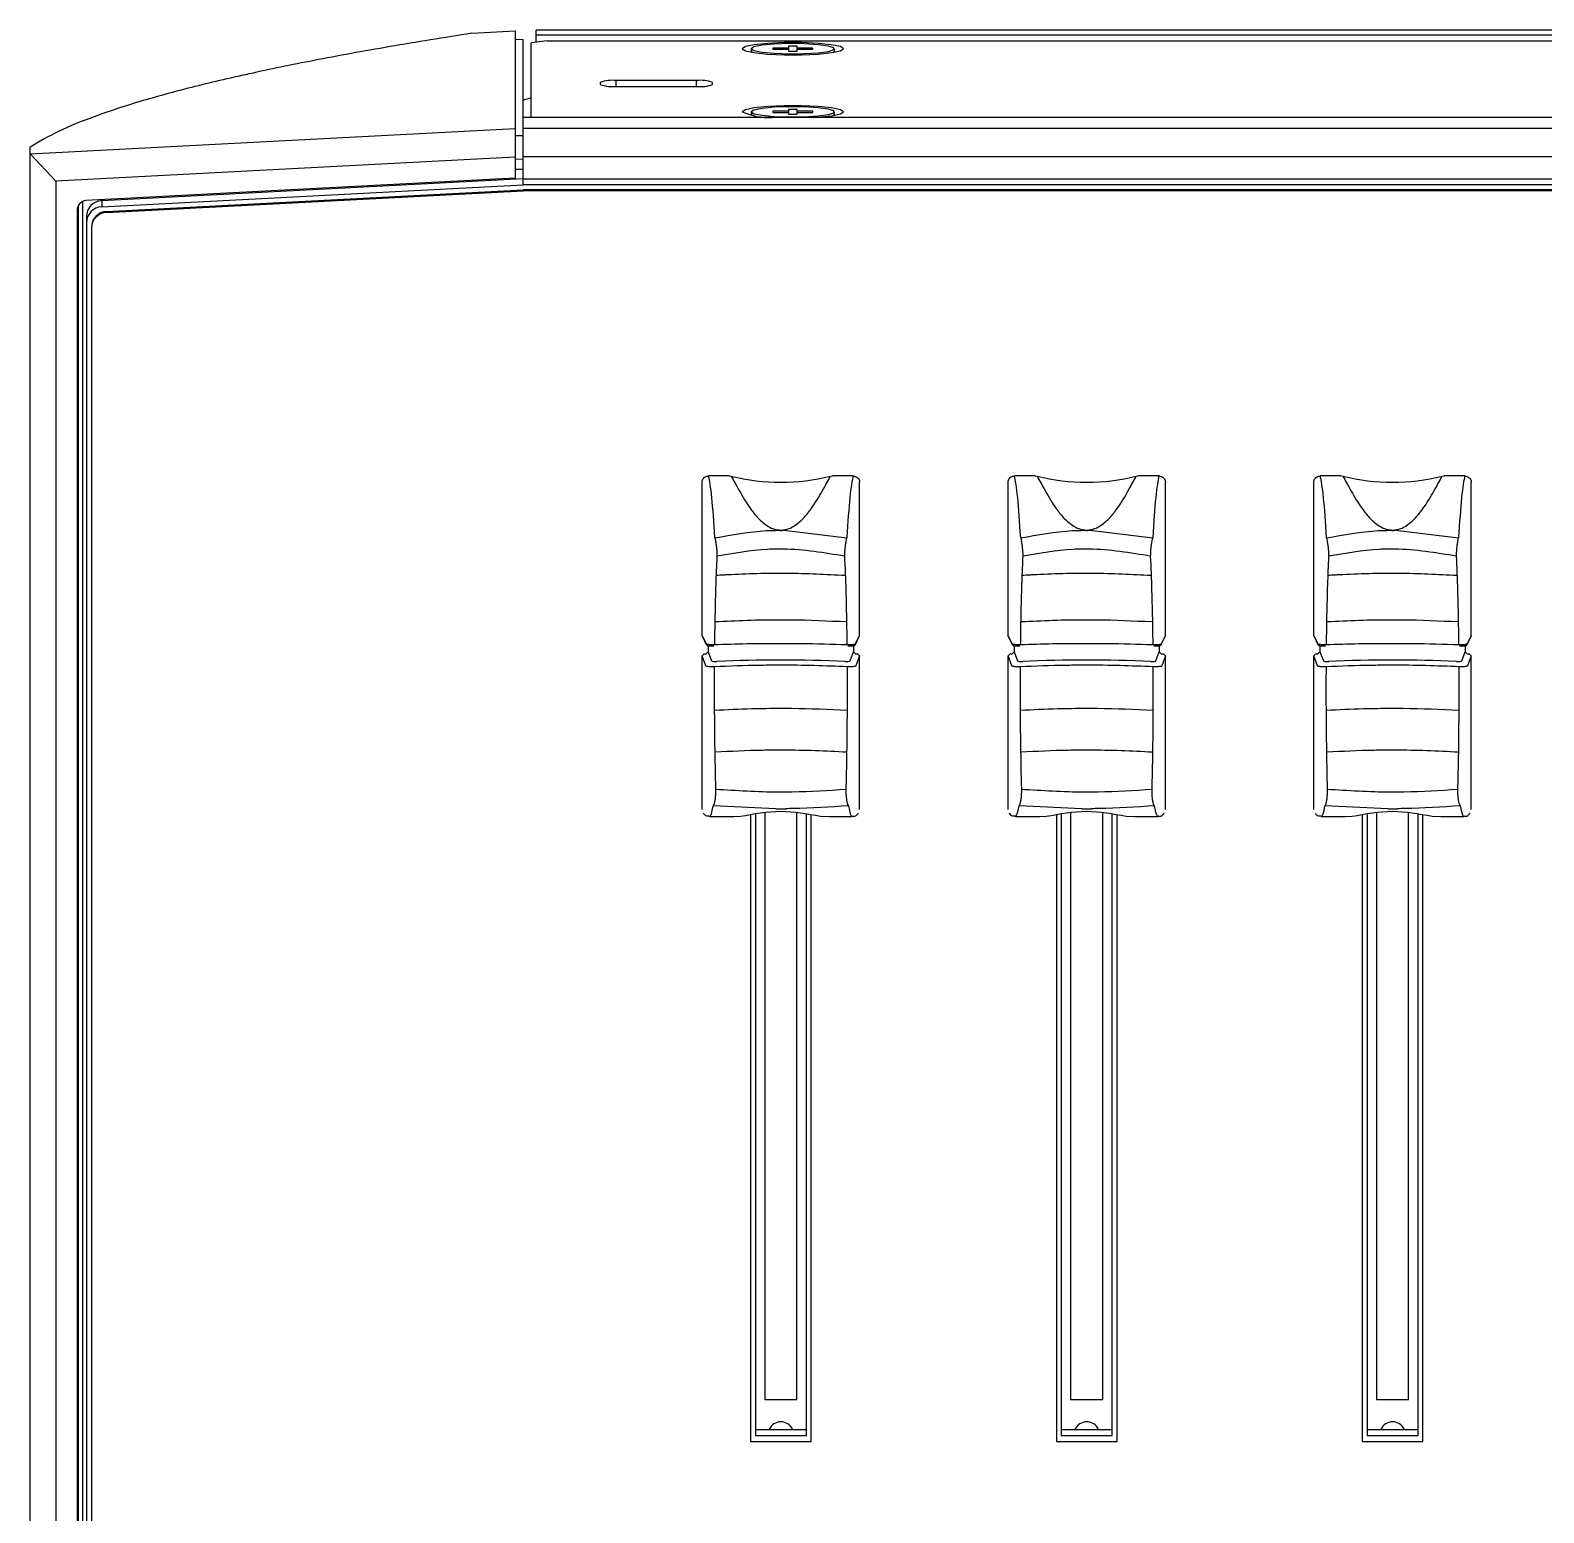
# Model space of a CAD drawing. Header units: inches. Extents: x 1.2 to 43.4, y 1.7 to 28.6.
# Drawn here: x 25.085 to 28.796, y 16.569 to 20.202 of the extents above; entities that cross this region are included whole.
import ezdxf

# ---------------------------------------------------------------- set-up
doc = ezdxf.new("R2010")
doc.units = ezdxf.units.IN
doc.header["$MEASUREMENT"] = 0
doc.layers.add('OBJECT', color=7, linetype='Continuous')

msp = doc.modelspace()

# ---------------------------------------------------------------- linework, layer by layer
for p, q in [((26.1679, 20.1949), (26.2741, 20.2011)), ((26.2741, 20.2011), (26.2741, 19.8377)), ((31.4182, 20.2024), (26.3253, 20.2024)), ((26.3253, 20.173), (26.3253, 20.2024)), ((31.4384, 20.1902), (26.3253, 20.1902)), ((26.2741, 20.1804), (26.2938, 20.1801)), ((26.2938, 19.8235), (26.2938, 20.1801)), ((26.3528, 20.1764), (26.3135, 20.1716)), ((26.3135, 19.9887), (26.3135, 20.1716)), ((26.3528, 20.1764), (31.4197, 20.1764)), ((26.8528, 20.1572), (26.8528, 20.1513)), ((26.906, 20.1585), (26.906, 20.1558)), ((26.9444, 20.1585), (26.906, 20.1585)), ((26.906, 20.1558), (26.9444, 20.1558)), ((26.9444, 20.1632), (26.9444, 20.1512)), ((26.966, 20.1632), (26.9444, 20.1632)), ((26.966, 20.1512), (26.966, 20.1632)), ((27.0044, 20.1585), (26.966, 20.1585)), ((26.966, 20.1558), (27.0044, 20.1558)), ((27.0044, 20.1558), (27.0044, 20.1585)), ((27.0576, 20.1513), (27.0576, 20.1572)), ((26.8528, 20.1513), (26.8564, 20.148)), ((26.8536, 20.1498), (26.8552, 20.1482)), ((26.9444, 20.1512), (26.966, 20.1512)), ((27.0552, 20.1482), (27.0568, 20.1498)), ((26.719, 20.0792), (26.5221, 20.0792)), ((26.5221, 20.0648), (26.5221, 20.0792)), ((26.719, 20.0648), (26.719, 20.0792)), ((26.4827, 20.0744), (26.4827, 20.0696)), ((26.5221, 20.0648), (26.719, 20.0648)), ((26.7583, 20.0696), (26.7583, 20.0744)), ((26.906, 20.0038), (26.906, 20.0011)), ((26.9444, 20.0038), (26.906, 20.0038)), ((26.9444, 20.0084), (26.9444, 19.9964)), ((26.966, 20.0084), (26.9444, 20.0084)), ((26.966, 19.9964), (26.966, 20.0084)), ((27.0044, 20.0038), (26.966, 20.0038)), ((27.0044, 20.0011), (27.0044, 20.0038)), ((42.1835, 19.9887), (26.2938, 19.9887)), ((26.8528, 20.0024), (26.8528, 19.9966)), ((26.8528, 19.9966), (26.8564, 19.9933)), ((26.8536, 19.995), (26.8552, 19.9935)), ((26.906, 20.0011), (26.9444, 20.0011)), ((26.9444, 19.9964), (26.966, 19.9964)), ((26.966, 20.0011), (27.0044, 20.0011)), ((27.0552, 19.9935), (27.0568, 19.995)), ((27.0576, 19.9966), (27.0576, 20.0024)), ((25.0851, 19.8999), (26.2741, 19.9617)), ((26.2741, 19.9445), (26.2938, 19.9442)), ((26.2938, 19.9627), (42.1835, 19.9627)), ((25.0851, 9.8028), (25.0851, 19.9162)), ((25.0851, 19.8999), (25.1481, 19.8329)), ((42.1835, 19.8925), (26.2938, 19.8925)), ((26.2741, 19.8914), (25.1481, 19.8329)), ((26.2741, 19.8869), (26.2938, 19.8868)), ((26.2741, 19.8618), (26.2938, 19.8622)), ((25.1481, 19.8329), (25.1481, 9.7951)), ((26.2741, 19.8396), (25.2217, 19.7848)), ((25.2602, 19.7849), (26.2938, 19.8387)), ((25.2602, 19.7697), (26.2938, 19.8235)), ((42.1835, 19.8378), (26.2938, 19.8378)), ((42.1835, 19.8235), (26.2938, 19.8235)), ((25.2129, 19.7825), (25.2129, 9.8155)), ((25.2602, 19.7849), (25.2602, 19.7697)), ((25.2722, 19.7584), (26.2938, 19.8115)), ((25.2722, 19.756), (26.2938, 19.8091)), ((26.2938, 19.8091), (26.2938, 19.8115)), ((42.1835, 19.8115), (26.2938, 19.8115)), ((42.1835, 19.8091), (26.2938, 19.8091)), ((25.2012, 19.7687), (25.2003, 19.7624)), ((25.2003, 19.7624), (25.2003, 9.7951)), ((25.2031, 9.8144), (25.2031, 19.7731)), ((25.2229, 19.7459), (25.2229, 9.8003)), ((25.2722, 19.7584), (25.2722, 19.756)), ((25.2349, 19.7194), (25.2349, 9.7979)), ((26.7327, 18.7184), (26.7327, 19.0945)), ((26.7992, 19.11), (26.7483, 19.11)), ((26.7992, 19.11), (26.8041, 19.1094)), ((27.0472, 19.1094), (27.0521, 19.11)), ((27.1031, 19.11), (27.0521, 19.11)), ((27.1187, 18.7184), (27.1187, 19.0945)), ((27.4827, 18.7184), (27.4827, 19.0945)), ((27.5492, 19.11), (27.4983, 19.11)), ((27.5492, 19.11), (27.5541, 19.1094)), ((27.7972, 19.1094), (27.8021, 19.11)), ((27.8531, 19.11), (27.8021, 19.11)), ((27.8687, 18.7184), (27.8687, 19.0945)), ((28.2327, 18.7184), (28.2327, 19.0945)), ((28.2992, 19.11), (28.2483, 19.11)), ((28.2992, 19.11), (28.3041, 19.1094)), ((28.5472, 19.1094), (28.5521, 19.11)), ((28.6031, 19.11), (28.5521, 19.11)), ((28.6187, 18.7184), (28.6187, 19.0945)), ((26.933, 18.9768), (27.0876, 18.9581)), ((27.683, 18.9768), (27.8376, 18.9581)), ((28.433, 18.9768), (28.5876, 18.9581)), ((26.7327, 18.7184), (26.7422, 18.6993)), ((26.7332, 18.7162), (26.7327, 18.7184)), ((26.7332, 18.7162), (26.7427, 18.6971)), ((27.1086, 18.6971), (27.1181, 18.7162)), ((27.1091, 18.6993), (27.1187, 18.7184)), ((27.1187, 18.7184), (27.1181, 18.7162)), ((27.4827, 18.7184), (27.4922, 18.6993)), ((27.4832, 18.7162), (27.4827, 18.7184)), ((27.4832, 18.7162), (27.4927, 18.6971)), ((27.8586, 18.6971), (27.8681, 18.7162)), ((27.8591, 18.6993), (27.8687, 18.7184)), ((27.8687, 18.7184), (27.8681, 18.7162)), ((28.2327, 18.7184), (28.2422, 18.6993)), ((28.2332, 18.7162), (28.2327, 18.7184)), ((28.2332, 18.7162), (28.2427, 18.6971)), ((28.6086, 18.6971), (28.6181, 18.7162)), ((28.6091, 18.6993), (28.6187, 18.7184)), ((28.6187, 18.7184), (28.6181, 18.7162)), ((26.7327, 18.6688), (26.7377, 18.6737)), ((26.7327, 18.2927), (26.7327, 18.6688)), ((26.7418, 18.6446), (26.7327, 18.6688)), ((26.7377, 18.6737), (26.7427, 18.6737)), ((26.7427, 18.6737), (26.7477, 18.6787)), ((26.7477, 18.6939), (26.7477, 18.6787)), ((26.7477, 18.6787), (26.756, 18.6567)), ((27.0953, 18.6567), (27.1036, 18.6787)), ((27.1036, 18.694), (27.1036, 18.6787)), ((27.1036, 18.6787), (27.1086, 18.6737)), ((27.1086, 18.6737), (27.1137, 18.6737)), ((27.1187, 18.6688), (27.1095, 18.6446)), ((27.1137, 18.6737), (27.1187, 18.6688)), ((27.1187, 18.2927), (27.1187, 18.6688)), ((27.4827, 18.6688), (27.4877, 18.6737)), ((27.4827, 18.2927), (27.4827, 18.6688)), ((27.4918, 18.6446), (27.4827, 18.6688)), ((27.4877, 18.6737), (27.4927, 18.6737)), ((27.4927, 18.6737), (27.4977, 18.6787)), ((27.4977, 18.6939), (27.4977, 18.6787)), ((27.4977, 18.6787), (27.506, 18.6567)), ((27.8453, 18.6567), (27.8536, 18.6787)), ((27.8536, 18.694), (27.8536, 18.6787)), ((27.8536, 18.6787), (27.8586, 18.6737)), ((27.8586, 18.6737), (27.8637, 18.6737)), ((27.8687, 18.6688), (27.8595, 18.6446)), ((27.8637, 18.6737), (27.8687, 18.6688)), ((27.8687, 18.2927), (27.8687, 18.6688)), ((28.2327, 18.6688), (28.2377, 18.6737)), ((28.2327, 18.2927), (28.2327, 18.6688)), ((28.2418, 18.6446), (28.2327, 18.6688)), ((28.2377, 18.6737), (28.2427, 18.6737)), ((28.2427, 18.6737), (28.2477, 18.6787)), ((28.2477, 18.6939), (28.2477, 18.6787)), ((28.2477, 18.6787), (28.256, 18.6567)), ((28.5953, 18.6567), (28.6036, 18.6787)), ((28.6036, 18.694), (28.6036, 18.6787)), ((28.6036, 18.6787), (28.6086, 18.6737)), ((28.6086, 18.6737), (28.6137, 18.6737)), ((28.6187, 18.6688), (28.6095, 18.6446)), ((28.6137, 18.6737), (28.6187, 18.6688)), ((28.6187, 18.2927), (28.6187, 18.6688)), ((26.9137, 18.2945), (26.76, 18.3015)), ((27.6637, 18.2945), (27.51, 18.3015)), ((28.4137, 18.2945), (28.26, 18.3015)), ((26.7507, 18.2756), (26.8103, 18.2756)), ((26.8512, 18.2789), (26.8512, 16.7435)), ((26.8632, 18.2804), (26.8632, 16.7579)), ((26.8863, 18.2833), (26.8863, 16.8463)), ((26.965, 16.8463), (26.965, 18.2833)), ((26.9882, 16.7579), (26.9882, 18.2804)), ((27.0002, 16.7435), (27.0002, 18.2789)), ((27.0438, 18.2756), (27.1006, 18.2756)), ((27.5007, 18.2756), (27.5603, 18.2756)), ((27.6012, 18.2789), (27.6012, 16.7435)), ((27.6132, 18.2804), (27.6132, 16.7579)), ((27.6363, 18.2833), (27.6363, 16.8463)), ((27.715, 16.8463), (27.715, 18.2833)), ((27.7382, 16.7579), (27.7382, 18.2804)), ((27.7502, 16.7435), (27.7502, 18.2789)), ((27.7938, 18.2756), (27.8506, 18.2756)), ((28.2507, 18.2756), (28.3103, 18.2756)), ((28.3512, 18.2789), (28.3512, 16.7435)), ((28.3632, 18.2804), (28.3632, 16.7579)), ((28.3863, 18.2833), (28.3863, 16.8463)), ((28.465, 16.8463), (28.465, 18.2833)), ((28.4882, 16.7579), (28.4882, 18.2804)), ((28.5002, 16.7435), (28.5002, 18.2789)), ((28.5438, 18.2756), (28.6006, 18.2756)), ((26.8863, 16.8463), (26.965, 16.8463)), ((27.6363, 16.8463), (27.715, 16.8463)), ((28.3863, 16.8463), (28.465, 16.8463)), ((26.8512, 16.7435), (27.0002, 16.7435)), ((26.8632, 16.7731), (26.9882, 16.7731)), ((26.8632, 16.7579), (26.9882, 16.7579)), ((27.6012, 16.7435), (27.7502, 16.7435)), ((27.6132, 16.7731), (27.7382, 16.7731)), ((27.6132, 16.7579), (27.7382, 16.7579)), ((28.3512, 16.7435), (28.5002, 16.7435)), ((28.3632, 16.7731), (28.4882, 16.7731)), ((28.3632, 16.7579), (28.4882, 16.7579))]:
    msp.add_line(p, q)
at = {"flags": 128}
for points in [[(26.8312, 20.1572), (26.8387, 20.152), (26.8602, 20.1475), (26.8932, 20.1441), (26.9337, 20.1423), (26.9767, 20.1423), (27.0172, 20.1441), (27.0502, 20.1475), (27.0717, 20.152), (27.0792, 20.1572), (27.0717, 20.1623), (27.0502, 20.1669), (27.0172, 20.1703), (26.9767, 20.1721), (26.9337, 20.1721), (26.8932, 20.1703), (26.8602, 20.1669), (26.8387, 20.1623), (26.8312, 20.1572)], [(26.8528, 20.1572), (26.8597, 20.1527), (26.8795, 20.1488), (26.9096, 20.146), (26.9457, 20.1447), (26.9832, 20.1452), (27.0169, 20.1472), (27.0422, 20.1506), (27.0558, 20.1549), (27.0558, 20.1595), (27.0422, 20.1637), (27.0169, 20.1671), (26.9832, 20.1692), (26.9457, 20.1696), (26.9096, 20.1683), (26.8795, 20.1656), (26.8597, 20.1617), (26.8528, 20.1572)], [(27.054, 20.148), (27.0558, 20.149), (27.0576, 20.1513)], [(27.0062, 19.9887), (27.0172, 19.9893), (27.0502, 19.9927), (27.0717, 19.9973), (27.0792, 20.0024), (27.0717, 20.0076), (27.0502, 20.0121), (27.0172, 20.0155), (26.9767, 20.0173), (26.9337, 20.0173), (26.8932, 20.0155), (26.8602, 20.0121), (26.8387, 20.0076), (26.8312, 20.0024)], [(26.8528, 20.0024), (26.8597, 19.9979), (26.8795, 19.994), (26.9096, 19.9913), (26.9457, 19.99), (26.9832, 19.9904), (27.0169, 19.9925), (27.0422, 19.9959), (27.0558, 20.0001), (27.0558, 20.0047), (27.0422, 20.009), (27.0169, 20.0124), (26.9832, 20.0144), (26.9457, 20.0149), (26.9096, 20.0136), (26.8795, 20.0108), (26.8597, 20.0069), (26.8528, 20.0024)], [(27.054, 19.9933), (27.0558, 19.9943), (27.0576, 19.9966)]]:
    msp.add_lwpolyline(points, dxfattribs=at)
for centre, radius, start, end in [((26.5124, 19.9949), 0.0849, 83.4401, 110.4557), ((26.7287, 19.9949), 0.0849, 69.545, 96.5592), ((26.5124, 20.1492), 0.0849, 249.5443, 276.5599), ((26.7287, 20.1492), 0.0849, 263.4408, 290.455), ((26.3245, 19.9572), 0.0795, 98.0006, 112.7531), ((26.8976, 20.154), 0.1655, 246.3397, 272.2868), ((25.2228, 19.7623), 0.0225, 92.7699, 179.8004), ((25.2621, 19.7458), 0.0392, 92.7738, 179.7983), ((25.2621, 19.7305), 0.0392, 92.7703, 179.8001), ((25.2741, 19.7192), 0.0392, 92.772, 179.8), ((25.2741, 19.7168), 0.0392, 92.7738, 179.7983), ((26.9257, 19.5981), 0.5036, 256.0343, 283.9657), ((27.6757, 19.5981), 0.5036, 256.0343, 283.9657), ((28.4257, 19.5981), 0.5036, 256.0343, 283.9657), ((26.9694, 18.9627), 0.053, 163.4721, 164.5832), ((26.8819, 18.9627), 0.053, 15.4168, 16.5279), ((27.7194, 18.9627), 0.053, 163.4721, 164.5832), ((27.6319, 18.9627), 0.053, 15.4168, 16.5279), ((28.4694, 18.9627), 0.053, 163.4721, 164.5832), ((28.3819, 18.9627), 0.053, 15.4168, 16.5279), ((26.7472, 18.6993), 0.00494, 180.0311, 206.2194), ((27.1041, 18.6993), 0.00496, 333.7423, 359.9138), ((27.4972, 18.6993), 0.00494, 180.0311, 206.2194), ((27.8541, 18.6993), 0.00496, 333.7423, 359.9138), ((28.2472, 18.6993), 0.00494, 180.0311, 206.2194), ((28.6041, 18.6993), 0.00496, 333.7423, 359.9138), ((26.9257, 16.76), 0.0316, 24.5217, 155.4783), ((27.6757, 16.76), 0.0316, 24.5217, 155.4783), ((28.4257, 16.76), 0.0316, 24.5217, 155.4783)]:
    msp.add_arc(centre, radius, start, end)
for centre, major_axis, ratio, start_param, end_param in [((26.7468, 18.5841), (-0.0033, 0.534), 0.050493, 5.488096, 6.108339), ((27.1045, 18.5841), (0.0033, 0.534), 0.050493, 0.174847, 0.795089), ((27.4968, 18.5841), (-0.0033, 0.534), 0.050493, 5.488096, 6.108339), ((27.8545, 18.5841), (0.0033, 0.534), 0.050493, 0.174847, 0.795089), ((28.2468, 18.5841), (-0.0033, 0.534), 0.050493, 5.488096, 6.108339), ((28.6045, 18.5841), (0.0033, 0.534), 0.050493, 0.174847, 0.795089), ((26.766, 18.6567), (0.01, 0), 0.147857, 3.193953, 5.021477), ((26.9257, 18.5871), (0.515, 0), 0.139026, 1.261708, 1.879885), ((27.0854, 18.6567), (0.01, 0), 0.147857, 4.403301, 6.230825), ((27.516, 18.6567), (0.01, 0), 0.147857, 3.193953, 5.021477), ((27.6757, 18.5871), (0.515, 0), 0.139026, 1.261708, 1.879885), ((27.8354, 18.6567), (0.01, 0), 0.147857, 4.403301, 6.230825), ((28.266, 18.6567), (0.01, 0), 0.147857, 3.193953, 5.021477), ((28.4257, 18.5871), (0.515, 0), 0.139026, 1.261708, 1.879885), ((28.5854, 18.6567), (0.01, 0), 0.147857, 4.403301, 6.230825), ((26.7464, 18.954), (-0.0042, 0.6784), 0.050817, 3.141275, 3.418792), ((27.1049, 18.954), (0.0042, 0.6784), 0.050817, 2.864394, 3.141911), ((27.4964, 18.954), (-0.0042, 0.6784), 0.050817, 3.141275, 3.418792), ((27.8549, 18.954), (0.0042, 0.6784), 0.050817, 2.864394, 3.141911), ((28.2464, 18.954), (-0.0042, 0.6784), 0.050817, 3.141275, 3.418792), ((28.6049, 18.954), (0.0042, 0.6784), 0.050817, 2.864394, 3.141911)]:
    msp.add_ellipse(centre, major_axis=major_axis, ratio=ratio, start_param=start_param, end_param=end_param)
for points, knots in [([(26.1679, 20.1949), (26.1, 20.1841), (25.9637, 20.1624), (25.7818, 20.1291), (25.6192, 20.0957), (25.4761, 20.0621), (25.3508, 20.0277), (25.2412, 19.9916), (25.1493, 19.9543), (25.1066, 19.9289), (25.0851, 19.9162)], [0, 0, 0, 0, 0.125281, 0.251368, 0.369432, 0.48749, 0.609014, 0.730544, 0.864741, 1, 1, 1, 1]), ([(26.7327, 19.0945), (26.7328, 19.0962), (26.7332, 19.0997), (26.7359, 19.1043), (26.7398, 19.1078), (26.7442, 19.1097), (26.7471, 19.1099), (26.7483, 19.11)], [0, 0, 0, 0, 0.214856, 0.429664, 0.644194, 0.85861, 1, 1, 1, 1]), ([(26.8041, 19.1094), (26.8097, 19.0991), (26.8196, 19.0809), (26.8442, 19.0375), (26.8696, 19.006), (26.8887, 18.9888), (26.9071, 18.9799), (26.9157, 18.9783), (26.9186, 18.9778)], [0, 0, 0, 0, 0.385236, 0.682535, 0.801561, 0.919708, 0.973705, 1, 1, 1, 1]), ([(26.9327, 18.9778), (26.9356, 18.9783), (26.9442, 18.9799), (26.9626, 18.9888), (26.9817, 19.006), (27.0071, 19.0375), (27.0317, 19.0809), (27.0416, 19.0991), (27.0472, 19.1094)], [0, 0, 0, 0, 0.026295, 0.080292, 0.198439, 0.317465, 0.614764, 1, 1, 1, 1]), ([(27.1031, 19.11), (27.1048, 19.1098), (27.1083, 19.1094), (27.113, 19.1068), (27.1165, 19.1028), (27.1184, 19.0985), (27.1186, 19.0956), (27.1187, 19.0945)], [0, 0, 0, 0, 0.214811, 0.429658, 0.644213, 0.858624, 1, 1, 1, 1]), ([(27.4827, 19.0945), (27.4828, 19.0962), (27.4832, 19.0997), (27.4859, 19.1043), (27.4898, 19.1078), (27.4942, 19.1097), (27.4971, 19.1099), (27.4983, 19.11)], [0, 0, 0, 0, 0.214856, 0.429664, 0.644194, 0.85861, 1, 1, 1, 1]), ([(27.5541, 19.1094), (27.5597, 19.0991), (27.5696, 19.0809), (27.5942, 19.0375), (27.6196, 19.006), (27.6387, 18.9888), (27.6571, 18.9799), (27.6657, 18.9783), (27.6686, 18.9778)], [0, 0, 0, 0, 0.385236, 0.682535, 0.801561, 0.919708, 0.973705, 1, 1, 1, 1]), ([(27.6827, 18.9778), (27.6856, 18.9783), (27.6942, 18.9799), (27.7126, 18.9888), (27.7317, 19.006), (27.7571, 19.0375), (27.7817, 19.0809), (27.7916, 19.0991), (27.7972, 19.1094)], [0, 0, 0, 0, 0.026295, 0.080292, 0.198439, 0.317465, 0.614764, 1, 1, 1, 1]), ([(27.8531, 19.11), (27.8548, 19.1098), (27.8583, 19.1094), (27.863, 19.1068), (27.8665, 19.1028), (27.8684, 19.0985), (27.8686, 19.0956), (27.8687, 19.0945)], [0, 0, 0, 0, 0.214811, 0.429658, 0.644213, 0.858624, 1, 1, 1, 1]), ([(28.2327, 19.0945), (28.2328, 19.0962), (28.2332, 19.0997), (28.2359, 19.1043), (28.2398, 19.1078), (28.2442, 19.1097), (28.2471, 19.1099), (28.2483, 19.11)], [0, 0, 0, 0, 0.214856, 0.429664, 0.644194, 0.85861, 1, 1, 1, 1]), ([(28.3041, 19.1094), (28.3097, 19.0991), (28.3196, 19.0809), (28.3442, 19.0375), (28.3696, 19.006), (28.3887, 18.9888), (28.4071, 18.9799), (28.4157, 18.9783), (28.4186, 18.9778)], [0, 0, 0, 0, 0.385236, 0.682535, 0.801561, 0.919708, 0.973705, 1, 1, 1, 1]), ([(28.4327, 18.9778), (28.4356, 18.9783), (28.4442, 18.9799), (28.4626, 18.9888), (28.4817, 19.006), (28.5071, 19.0375), (28.5317, 19.0809), (28.5416, 19.0991), (28.5472, 19.1094)], [0, 0, 0, 0, 0.026295, 0.080292, 0.198439, 0.317465, 0.614764, 1, 1, 1, 1]), ([(28.6031, 19.11), (28.6048, 19.1098), (28.6083, 19.1094), (28.613, 19.1068), (28.6165, 19.1028), (28.6184, 19.0985), (28.6186, 19.0956), (28.6187, 19.0945)], [0, 0, 0, 0, 0.214811, 0.429658, 0.644213, 0.858624, 1, 1, 1, 1]), ([(26.7638, 18.9581), (26.8057, 18.966), (26.8567, 18.9756), (26.9091, 18.9766), (26.9183, 18.9768)], [0, 0, 0, 0, 0.824173, 1, 1, 1, 1]), ([(26.933, 18.9768), (26.9313, 18.9764), (26.9274, 18.9755), (26.9221, 18.9757), (26.9191, 18.9766), (26.9183, 18.9768)], [0, 0, 0, 0, 0.349991, 0.834612, 1, 1, 1, 1]), ([(26.9186, 18.9778), (26.9224, 18.9775), (26.9271, 18.9772), (26.9318, 18.9777), (26.9327, 18.9778)], [0, 0, 0, 0, 0.795067, 1, 1, 1, 1]), ([(27.5138, 18.9581), (27.5557, 18.966), (27.6067, 18.9756), (27.6591, 18.9766), (27.6683, 18.9768)], [0, 0, 0, 0, 0.824173, 1, 1, 1, 1]), ([(27.683, 18.9768), (27.6813, 18.9764), (27.6774, 18.9755), (27.6721, 18.9757), (27.6691, 18.9766), (27.6683, 18.9768)], [0, 0, 0, 0, 0.349991, 0.834612, 1, 1, 1, 1]), ([(27.6686, 18.9778), (27.6724, 18.9775), (27.6771, 18.9772), (27.6818, 18.9777), (27.6827, 18.9778)], [0, 0, 0, 0, 0.795067, 1, 1, 1, 1]), ([(28.2638, 18.9581), (28.3057, 18.966), (28.3567, 18.9756), (28.4091, 18.9766), (28.4183, 18.9768)], [0, 0, 0, 0, 0.824173, 1, 1, 1, 1]), ([(28.433, 18.9768), (28.4313, 18.9764), (28.4274, 18.9755), (28.4221, 18.9757), (28.4191, 18.9766), (28.4183, 18.9768)], [0, 0, 0, 0, 0.349991, 0.834612, 1, 1, 1, 1]), ([(28.4186, 18.9778), (28.4224, 18.9775), (28.4271, 18.9772), (28.4318, 18.9777), (28.4327, 18.9778)], [0, 0, 0, 0, 0.795067, 1, 1, 1, 1]), ([(26.7638, 18.9581), (26.7643, 18.9558), (26.7654, 18.9509), (26.7669, 18.9412), (26.7681, 18.9308), (26.7689, 18.9209), (26.7688, 18.9158), (26.7688, 18.9132)], [0, 0, 0, 0, 0.178682, 0.389455, 0.593992, 0.796184, 1, 1, 1, 1]), ([(27.0825, 18.9132), (27.0324, 18.9216), (26.9697, 18.932), (26.8633, 18.93), (26.8098, 18.9205), (26.7688, 18.9132)], [0, 0, 0, 0, 0.48183, 0.603063, 1, 1, 1, 1]), ([(27.0825, 18.9132), (27.0825, 18.9158), (27.0825, 18.9209), (27.0832, 18.9308), (27.0844, 18.9412), (27.0859, 18.9509), (27.087, 18.9558), (27.0876, 18.9581)], [0, 0, 0, 0, 0.203816, 0.406008, 0.610545, 0.821318, 1, 1, 1, 1]), ([(27.5138, 18.9581), (27.5143, 18.9558), (27.5154, 18.9509), (27.5169, 18.9412), (27.5181, 18.9308), (27.5189, 18.9209), (27.5188, 18.9158), (27.5188, 18.9132)], [0, 0, 0, 0, 0.178682, 0.389455, 0.593992, 0.796184, 1, 1, 1, 1]), ([(27.8325, 18.9132), (27.7824, 18.9216), (27.7197, 18.932), (27.6133, 18.93), (27.5598, 18.9205), (27.5188, 18.9132)], [0, 0, 0, 0, 0.48183, 0.603063, 1, 1, 1, 1]), ([(27.8325, 18.9132), (27.8325, 18.9158), (27.8325, 18.9209), (27.8332, 18.9308), (27.8344, 18.9412), (27.8359, 18.9509), (27.837, 18.9558), (27.8376, 18.9581)], [0, 0, 0, 0, 0.203816, 0.406008, 0.610545, 0.821318, 1, 1, 1, 1]), ([(28.2638, 18.9581), (28.2643, 18.9558), (28.2654, 18.9509), (28.2669, 18.9412), (28.2681, 18.9308), (28.2689, 18.9209), (28.2688, 18.9158), (28.2688, 18.9132)], [0, 0, 0, 0, 0.178682, 0.389455, 0.593992, 0.796184, 1, 1, 1, 1]), ([(28.5825, 18.9132), (28.5324, 18.9216), (28.4697, 18.932), (28.3633, 18.93), (28.3098, 18.9205), (28.2688, 18.9132)], [0, 0, 0, 0, 0.48183, 0.603063, 1, 1, 1, 1]), ([(28.5825, 18.9132), (28.5825, 18.9158), (28.5825, 18.9209), (28.5832, 18.9308), (28.5844, 18.9412), (28.5859, 18.9509), (28.587, 18.9558), (28.5876, 18.9581)], [0, 0, 0, 0, 0.203816, 0.406008, 0.610545, 0.821318, 1, 1, 1, 1]), ([(26.7688, 18.9132), (26.7682, 18.8987), (26.7665, 18.8634), (26.7646, 18.7976), (26.7634, 18.7379), (26.763, 18.7031), (26.7629, 18.6968)], [0, 0, 0, 0, 0.23639, 0.574704, 0.922829, 1, 1, 1, 1]), ([(27.0884, 18.6968), (27.0882, 18.7143), (27.0875, 18.7605), (27.0858, 18.8365), (27.0837, 18.886), (27.0825, 18.9132)], [0, 0, 0, 0, 0.2158517, 0.5694068, 1, 1, 1, 1]), ([(27.5188, 18.9132), (27.5182, 18.8987), (27.5165, 18.8634), (27.5146, 18.7976), (27.5134, 18.7379), (27.513, 18.7031), (27.5129, 18.6968)], [0, 0, 0, 0, 0.23639, 0.574704, 0.922829, 1, 1, 1, 1]), ([(27.8384, 18.6968), (27.8382, 18.7143), (27.8375, 18.7605), (27.8358, 18.8365), (27.8337, 18.886), (27.8325, 18.9132)], [0, 0, 0, 0, 0.2158517, 0.5694068, 1, 1, 1, 1]), ([(28.2688, 18.9132), (28.2682, 18.8987), (28.2665, 18.8634), (28.2646, 18.7976), (28.2634, 18.7379), (28.263, 18.7031), (28.2629, 18.6968)], [0, 0, 0, 0, 0.23639, 0.574704, 0.922829, 1, 1, 1, 1]), ([(28.5884, 18.6968), (28.5882, 18.7143), (28.5875, 18.7605), (28.5858, 18.8365), (28.5837, 18.886), (28.5825, 18.9132)], [0, 0, 0, 0, 0.2158517, 0.5694068, 1, 1, 1, 1]), ([(27.0838, 18.8659), (27.0366, 18.8682), (26.9416, 18.8728), (26.8383, 18.87), (26.7823, 18.8669), (26.7732, 18.8663), (26.7673, 18.8659)], [0, 0, 0, 0, 0.45231, 0.909806, 0.941019, 1, 1, 1, 1]), ([(27.8338, 18.8659), (27.7866, 18.8682), (27.6916, 18.8728), (27.5883, 18.87), (27.5323, 18.8669), (27.5232, 18.8663), (27.5173, 18.8659)], [0, 0, 0, 0, 0.45231, 0.909806, 0.941019, 1, 1, 1, 1]), ([(28.5838, 18.8659), (28.5366, 18.8682), (28.4416, 18.8728), (28.3383, 18.87), (28.2823, 18.8669), (28.2732, 18.8663), (28.2673, 18.8659)], [0, 0, 0, 0, 0.45231, 0.909806, 0.941019, 1, 1, 1, 1]), ([(27.0863, 18.7521), (27.0408, 18.7542), (26.9881, 18.7567), (26.9059, 18.7569), (26.8433, 18.7562), (26.7906, 18.7534), (26.7647, 18.7521)], [0, 0, 0, 0, 0.428707, 0.496174, 0.752971, 1, 1, 1, 1]), ([(27.8363, 18.7521), (27.7908, 18.7542), (27.7381, 18.7567), (27.6559, 18.7569), (27.5933, 18.7562), (27.5406, 18.7534), (27.5147, 18.7521)], [0, 0, 0, 0, 0.428707, 0.496174, 0.752971, 1, 1, 1, 1]), ([(28.5863, 18.7521), (28.5408, 18.7542), (28.4881, 18.7567), (28.4059, 18.7569), (28.3433, 18.7562), (28.2906, 18.7534), (28.2647, 18.7521)], [0, 0, 0, 0, 0.428707, 0.496174, 0.752971, 1, 1, 1, 1]), ([(26.7422, 18.6993), (26.7425, 18.699), (26.743, 18.6984), (26.7461, 18.6976), (26.7504, 18.697), (26.7555, 18.6966), (26.7598, 18.6966), (26.7622, 18.6968), (26.7629, 18.6968)], [0, 0, 0, 0, 0.18697, 0.374501, 0.560676, 0.743141, 0.921854, 1, 1, 1, 1]), ([(26.7428, 18.6972), (26.7429, 18.6968), (26.7433, 18.6961), (26.7443, 18.6952), (26.7453, 18.6946), (26.7464, 18.6942), (26.7481, 18.6938), (26.751, 18.6935), (26.7554, 18.6933), (26.759, 18.6932), (26.7609, 18.6933), (26.7614, 18.6934)], [0, 0, 0, 0, 0.050718, 0.110375, 0.16725, 0.230572, 0.338456, 0.559357, 0.74062, 0.930051, 1, 1, 1, 1]), ([(26.7629, 18.6968), (26.7893, 18.6976), (26.842, 18.6993), (26.9005, 18.6997), (26.9446, 18.6997), (27.0002, 18.6994), (27.0508, 18.6979), (27.0884, 18.6968)], [0, 0, 0, 0, 0.24841, 0.49682, 0.527005, 0.647842, 1, 1, 1, 1]), ([(27.0884, 18.6968), (27.0901, 18.6967), (27.0934, 18.6966), (27.0986, 18.6968), (27.1032, 18.6972), (27.1068, 18.6979), (27.1087, 18.6987), (27.109, 18.6991), (27.1091, 18.6993)], [0, 0, 0, 0, 0.177018, 0.353991, 0.530707, 0.709637, 0.892201, 1, 1, 1, 1]), ([(27.0901, 18.6934), (27.0906, 18.6933), (27.0925, 18.6932), (27.0961, 18.6933), (27.1003, 18.6935), (27.1032, 18.6938), (27.105, 18.6942), (27.1067, 18.6949), (27.108, 18.696), (27.1084, 18.6969), (27.1085, 18.6972)], [0, 0, 0, 0, 0.070202, 0.259477, 0.445461, 0.643015, 0.772802, 0.873065, 0.956976, 1, 1, 1, 1]), ([(27.4922, 18.6993), (27.4925, 18.699), (27.493, 18.6984), (27.4961, 18.6976), (27.5004, 18.697), (27.5055, 18.6966), (27.5098, 18.6966), (27.5122, 18.6968), (27.5129, 18.6968)], [0, 0, 0, 0, 0.18697, 0.374501, 0.560676, 0.743141, 0.921854, 1, 1, 1, 1]), ([(27.4928, 18.6972), (27.4929, 18.6968), (27.4933, 18.6961), (27.4943, 18.6952), (27.4953, 18.6946), (27.4964, 18.6942), (27.4981, 18.6938), (27.501, 18.6935), (27.5054, 18.6933), (27.509, 18.6932), (27.5109, 18.6933), (27.5114, 18.6934)], [0, 0, 0, 0, 0.050718, 0.110375, 0.16725, 0.230572, 0.338456, 0.559357, 0.74062, 0.930051, 1, 1, 1, 1]), ([(27.5129, 18.6968), (27.5393, 18.6976), (27.592, 18.6993), (27.6505, 18.6997), (27.6946, 18.6997), (27.7502, 18.6994), (27.8008, 18.6979), (27.8384, 18.6968)], [0, 0, 0, 0, 0.24841, 0.49682, 0.527005, 0.647842, 1, 1, 1, 1]), ([(27.8384, 18.6968), (27.8401, 18.6967), (27.8434, 18.6966), (27.8486, 18.6968), (27.8532, 18.6972), (27.8568, 18.6979), (27.8587, 18.6987), (27.859, 18.6991), (27.8591, 18.6993)], [0, 0, 0, 0, 0.177018, 0.353991, 0.530707, 0.709637, 0.892201, 1, 1, 1, 1]), ([(27.8401, 18.6934), (27.8406, 18.6933), (27.8425, 18.6932), (27.8461, 18.6933), (27.8503, 18.6935), (27.8532, 18.6938), (27.855, 18.6942), (27.8567, 18.6949), (27.858, 18.696), (27.8584, 18.6969), (27.8585, 18.6972)], [0, 0, 0, 0, 0.070202, 0.259477, 0.445461, 0.643015, 0.772802, 0.873065, 0.956976, 1, 1, 1, 1]), ([(28.2422, 18.6993), (28.2425, 18.699), (28.243, 18.6984), (28.2461, 18.6976), (28.2504, 18.697), (28.2555, 18.6966), (28.2598, 18.6966), (28.2622, 18.6968), (28.2629, 18.6968)], [0, 0, 0, 0, 0.18697, 0.374501, 0.560676, 0.743141, 0.921854, 1, 1, 1, 1]), ([(28.2428, 18.6972), (28.2429, 18.6968), (28.2433, 18.6961), (28.2443, 18.6952), (28.2453, 18.6946), (28.2464, 18.6942), (28.2481, 18.6938), (28.251, 18.6935), (28.2554, 18.6933), (28.259, 18.6932), (28.2609, 18.6933), (28.2614, 18.6934)], [0, 0, 0, 0, 0.050718, 0.110375, 0.16725, 0.230572, 0.338456, 0.559357, 0.74062, 0.930051, 1, 1, 1, 1]), ([(28.2629, 18.6968), (28.2893, 18.6976), (28.342, 18.6993), (28.4005, 18.6997), (28.4446, 18.6997), (28.5002, 18.6994), (28.5508, 18.6979), (28.5884, 18.6968)], [0, 0, 0, 0, 0.24841, 0.49682, 0.527005, 0.647842, 1, 1, 1, 1]), ([(28.5884, 18.6968), (28.5901, 18.6967), (28.5934, 18.6966), (28.5986, 18.6968), (28.6032, 18.6972), (28.6068, 18.6979), (28.6087, 18.6987), (28.609, 18.6991), (28.6091, 18.6993)], [0, 0, 0, 0, 0.177018, 0.353991, 0.530707, 0.709637, 0.892201, 1, 1, 1, 1]), ([(28.5901, 18.6934), (28.5906, 18.6933), (28.5925, 18.6932), (28.5961, 18.6933), (28.6003, 18.6935), (28.6032, 18.6938), (28.605, 18.6942), (28.6067, 18.6949), (28.608, 18.696), (28.6084, 18.6969), (28.6085, 18.6972)], [0, 0, 0, 0, 0.070202, 0.259477, 0.445461, 0.643015, 0.772802, 0.873065, 0.956976, 1, 1, 1, 1]), ([(26.7625, 18.6422), (26.7608, 18.6422), (26.7573, 18.642), (26.7521, 18.6422), (26.7474, 18.6426), (26.7439, 18.6433), (26.7421, 18.644), (26.7419, 18.6444), (26.7418, 18.6446)], [0, 0, 0, 0, 0.181493, 0.362968, 0.544416, 0.726223, 0.908504, 1, 1, 1, 1]), ([(26.7625, 18.6422), (26.7624, 18.6087), (26.7623, 18.5456), (26.7632, 18.4434), (26.7646, 18.3785), (26.7654, 18.3424)], [0, 0, 0, 0, 0.33474, 0.629276, 1, 1, 1, 1]), ([(27.0888, 18.6422), (27.0619, 18.6433), (27.0081, 18.6455), (26.9484, 18.6461), (26.9037, 18.646), (26.849, 18.6456), (26.7993, 18.6437), (26.7625, 18.6422)], [0, 0, 0, 0, 0.252922, 0.505844, 0.535963, 0.656536, 1, 1, 1, 1]), ([(27.0859, 18.3424), (27.0864, 18.3614), (27.0875, 18.4083), (27.0886, 18.4874), (27.0891, 18.5693), (27.0889, 18.6206), (27.0888, 18.6422)], [0, 0, 0, 0, 0.1969487, 0.4861234, 0.7836845, 1, 1, 1, 1]), ([(27.1095, 18.6446), (27.1093, 18.6443), (27.1087, 18.6437), (27.1058, 18.6429), (27.1016, 18.6424), (27.0966, 18.6421), (27.0921, 18.6421), (27.0896, 18.6422), (27.0888, 18.6422)], [0, 0, 0, 0, 0.182819, 0.365724, 0.548454, 0.730718, 0.912494, 1, 1, 1, 1]), ([(27.5125, 18.6422), (27.5108, 18.6422), (27.5073, 18.642), (27.5021, 18.6422), (27.4974, 18.6426), (27.4939, 18.6433), (27.4921, 18.644), (27.4919, 18.6444), (27.4918, 18.6446)], [0, 0, 0, 0, 0.181493, 0.362968, 0.544416, 0.726223, 0.908504, 1, 1, 1, 1]), ([(27.5125, 18.6422), (27.5124, 18.6087), (27.5123, 18.5456), (27.5132, 18.4434), (27.5146, 18.3785), (27.5154, 18.3424)], [0, 0, 0, 0, 0.33474, 0.629276, 1, 1, 1, 1]), ([(27.8388, 18.6422), (27.8119, 18.6433), (27.7581, 18.6455), (27.6984, 18.6461), (27.6537, 18.646), (27.599, 18.6456), (27.5493, 18.6437), (27.5125, 18.6422)], [0, 0, 0, 0, 0.252922, 0.505844, 0.535963, 0.656536, 1, 1, 1, 1]), ([(27.8359, 18.3424), (27.8364, 18.3614), (27.8375, 18.4083), (27.8386, 18.4874), (27.8391, 18.5693), (27.8389, 18.6206), (27.8388, 18.6422)], [0, 0, 0, 0, 0.1969487, 0.4861234, 0.7836845, 1, 1, 1, 1]), ([(27.8595, 18.6446), (27.8593, 18.6443), (27.8587, 18.6437), (27.8558, 18.6429), (27.8516, 18.6424), (27.8466, 18.6421), (27.8421, 18.6421), (27.8396, 18.6422), (27.8388, 18.6422)], [0, 0, 0, 0, 0.182819, 0.365724, 0.548454, 0.730718, 0.912494, 1, 1, 1, 1]), ([(28.2625, 18.6422), (28.2608, 18.6422), (28.2573, 18.642), (28.2521, 18.6422), (28.2474, 18.6426), (28.2439, 18.6433), (28.2421, 18.644), (28.2419, 18.6444), (28.2418, 18.6446)], [0, 0, 0, 0, 0.181493, 0.362968, 0.544416, 0.726223, 0.908504, 1, 1, 1, 1]), ([(28.2625, 18.6422), (28.2624, 18.6087), (28.2623, 18.5456), (28.2632, 18.4434), (28.2646, 18.3785), (28.2654, 18.3424)], [0, 0, 0, 0, 0.33474, 0.629276, 1, 1, 1, 1]), ([(28.5888, 18.6422), (28.5619, 18.6433), (28.5081, 18.6455), (28.4484, 18.6461), (28.4037, 18.646), (28.349, 18.6456), (28.2993, 18.6437), (28.2625, 18.6422)], [0, 0, 0, 0, 0.252922, 0.505844, 0.535963, 0.656536, 1, 1, 1, 1]), ([(28.5859, 18.3424), (28.5864, 18.3614), (28.5875, 18.4083), (28.5886, 18.4874), (28.5891, 18.5693), (28.5889, 18.6206), (28.5888, 18.6422)], [0, 0, 0, 0, 0.1969487, 0.4861234, 0.7836845, 1, 1, 1, 1]), ([(28.6095, 18.6446), (28.6093, 18.6443), (28.6087, 18.6437), (28.6058, 18.6429), (28.6016, 18.6424), (28.5966, 18.6421), (28.5921, 18.6421), (28.5896, 18.6422), (28.5888, 18.6422)], [0, 0, 0, 0, 0.182819, 0.365724, 0.548454, 0.730718, 0.912494, 1, 1, 1, 1]), ([(27.0879, 18.5351), (27.0429, 18.5372), (26.9889, 18.5397), (26.91, 18.5399), (26.846, 18.5392), (26.7936, 18.5366), (26.7637, 18.5351)], [0, 0, 0, 0, 0.420317, 0.505079, 0.717721, 1, 1, 1, 1]), ([(27.8379, 18.5351), (27.7929, 18.5372), (27.7389, 18.5397), (27.66, 18.5399), (27.596, 18.5392), (27.5436, 18.5366), (27.5137, 18.5351)], [0, 0, 0, 0, 0.420317, 0.505079, 0.717721, 1, 1, 1, 1]), ([(28.5879, 18.5351), (28.5429, 18.5372), (28.4889, 18.5397), (28.41, 18.5399), (28.346, 18.5392), (28.2936, 18.5366), (28.2637, 18.5351)], [0, 0, 0, 0, 0.420317, 0.505079, 0.717721, 1, 1, 1, 1]), ([(27.087, 18.4329), (27.0615, 18.4342), (27.0106, 18.437), (26.9539, 18.4378), (26.9107, 18.4378), (26.8542, 18.4374), (26.803, 18.4348), (26.7646, 18.4329)], [0, 0, 0, 0, 0.24269, 0.485376, 0.515759, 0.637395, 1, 1, 1, 1]), ([(27.837, 18.4329), (27.8115, 18.4342), (27.7606, 18.437), (27.7039, 18.4378), (27.6607, 18.4378), (27.6042, 18.4374), (27.553, 18.4348), (27.5146, 18.4329)], [0, 0, 0, 0, 0.24269, 0.485376, 0.515759, 0.637395, 1, 1, 1, 1]), ([(28.587, 18.4329), (28.5615, 18.4342), (28.5106, 18.437), (28.4539, 18.4378), (28.4107, 18.4378), (28.3542, 18.4374), (28.303, 18.4348), (28.2646, 18.4329)], [0, 0, 0, 0, 0.24269, 0.485376, 0.515759, 0.637395, 1, 1, 1, 1]), ([(26.7654, 18.3424), (26.7654, 18.3399), (26.7655, 18.3338), (26.7649, 18.3237), (26.7637, 18.3137), (26.762, 18.3061), (26.7607, 18.3027), (26.7601, 18.3017), (26.76, 18.3015)], [0, 0, 0, 0, 0.155387, 0.362001, 0.574125, 0.787348, 0.968022, 1, 1, 1, 1]), ([(26.7654, 18.3424), (26.8166, 18.3392), (26.8788, 18.3353), (26.9875, 18.3359), (27.0422, 18.3395), (27.0859, 18.3424)], [0, 0, 0, 0, 0.482261, 0.585617, 1, 1, 1, 1]), ([(27.0914, 18.3015), (27.0907, 18.3029), (27.0894, 18.3056), (27.0877, 18.3137), (27.0864, 18.3237), (27.0858, 18.3338), (27.0859, 18.3399), (27.0859, 18.3424)], [0, 0, 0, 0, 0.2123336, 0.4256431, 0.6378526, 0.8445506, 1, 1, 1, 1]), ([(27.5154, 18.3424), (27.5154, 18.3399), (27.5155, 18.3338), (27.5149, 18.3237), (27.5137, 18.3137), (27.512, 18.3061), (27.5107, 18.3027), (27.5101, 18.3017), (27.51, 18.3015)], [0, 0, 0, 0, 0.155387, 0.362001, 0.574125, 0.787348, 0.968022, 1, 1, 1, 1]), ([(27.5154, 18.3424), (27.5666, 18.3392), (27.6288, 18.3353), (27.7375, 18.3359), (27.7922, 18.3395), (27.8359, 18.3424)], [0, 0, 0, 0, 0.482261, 0.585617, 1, 1, 1, 1]), ([(27.8414, 18.3015), (27.8407, 18.3029), (27.8394, 18.3056), (27.8377, 18.3137), (27.8364, 18.3237), (27.8358, 18.3338), (27.8359, 18.3399), (27.8359, 18.3424)], [0, 0, 0, 0, 0.2123336, 0.4256431, 0.6378526, 0.8445506, 1, 1, 1, 1]), ([(28.2654, 18.3424), (28.2654, 18.3399), (28.2655, 18.3338), (28.2649, 18.3237), (28.2637, 18.3137), (28.262, 18.3061), (28.2607, 18.3027), (28.2601, 18.3017), (28.26, 18.3015)], [0, 0, 0, 0, 0.155387, 0.362001, 0.574125, 0.787348, 0.968022, 1, 1, 1, 1]), ([(28.2654, 18.3424), (28.3166, 18.3392), (28.3788, 18.3353), (28.4875, 18.3359), (28.5422, 18.3395), (28.5859, 18.3424)], [0, 0, 0, 0, 0.482261, 0.585617, 1, 1, 1, 1]), ([(28.5914, 18.3015), (28.5907, 18.3029), (28.5894, 18.3056), (28.5877, 18.3137), (28.5864, 18.3237), (28.5858, 18.3338), (28.5859, 18.3399), (28.5859, 18.3424)], [0, 0, 0, 0, 0.2123336, 0.4256431, 0.6378526, 0.8445506, 1, 1, 1, 1]), ([(27.0914, 18.3015), (27.0464, 18.2984), (26.9957, 18.2949), (26.9436, 18.2945), (26.9376, 18.2945)], [0, 0, 0, 0, 0.886615, 1, 1, 1, 1]), ([(27.8414, 18.3015), (27.7964, 18.2984), (27.7457, 18.2949), (27.6936, 18.2945), (27.6876, 18.2945)], [0, 0, 0, 0, 0.886615, 1, 1, 1, 1]), ([(28.5914, 18.3015), (28.5464, 18.2984), (28.4957, 18.2949), (28.4436, 18.2945), (28.4376, 18.2945)], [0, 0, 0, 0, 0.886615, 1, 1, 1, 1]), ([(26.7355, 18.2838), (26.7376, 18.2807), (26.7406, 18.2761), (26.7484, 18.2769), (26.7509, 18.2771)], [0, 0, 0, 0, 0.675806, 1, 1, 1, 1]), ([(26.8266, 18.2758), (26.8596, 18.282), (26.9249, 18.2943), (26.9902, 18.2821), (27.0225, 18.2761)], [0, 0, 0, 0, 0.505891, 1, 1, 1, 1]), ([(27.1004, 18.2768), (27.1017, 18.2764), (27.1076, 18.2746), (27.1133, 18.2806), (27.1154, 18.2832), (27.1158, 18.2838)], [0, 0, 0, 0, 0.18537, 0.830061, 1, 1, 1, 1]), ([(27.4855, 18.2838), (27.4876, 18.2807), (27.4906, 18.2761), (27.4984, 18.2769), (27.5009, 18.2771)], [0, 0, 0, 0, 0.675806, 1, 1, 1, 1]), ([(27.5766, 18.2758), (27.6096, 18.282), (27.6749, 18.2943), (27.7402, 18.2821), (27.7725, 18.2761)], [0, 0, 0, 0, 0.505891, 1, 1, 1, 1]), ([(27.8504, 18.2768), (27.8517, 18.2764), (27.8576, 18.2746), (27.8633, 18.2806), (27.8654, 18.2832), (27.8658, 18.2838)], [0, 0, 0, 0, 0.18537, 0.830061, 1, 1, 1, 1]), ([(28.2355, 18.2838), (28.2376, 18.2807), (28.2406, 18.2761), (28.2484, 18.2769), (28.2509, 18.2771)], [0, 0, 0, 0, 0.675806, 1, 1, 1, 1]), ([(28.3266, 18.2758), (28.3596, 18.282), (28.4249, 18.2943), (28.4902, 18.2821), (28.5225, 18.2761)], [0, 0, 0, 0, 0.505891, 1, 1, 1, 1]), ([(28.6004, 18.2768), (28.6017, 18.2764), (28.6076, 18.2746), (28.6133, 18.2806), (28.6154, 18.2832), (28.6158, 18.2838)], [0, 0, 0, 0, 0.18537, 0.830061, 1, 1, 1, 1])]:
    msp.add_open_spline(points, degree=3, knots=knots)
at = {"layer": 'OBJECT'}
for p, q in [((26.8103, 18.2756), (26.8266, 18.2758)), ((26.9137, 18.2945), (26.9376, 18.2945)), ((27.0225, 18.2761), (27.0438, 18.2756)), ((27.5603, 18.2756), (27.5766, 18.2758)), ((27.6637, 18.2945), (27.6876, 18.2945)), ((27.7725, 18.2761), (27.7938, 18.2756)), ((28.3103, 18.2756), (28.3266, 18.2758)), ((28.4137, 18.2945), (28.4376, 18.2945)), ((28.5225, 18.2761), (28.5438, 18.2756))]:
    msp.add_line(p, q, dxfattribs=at)

doc.saveas('drawing.dxf')
